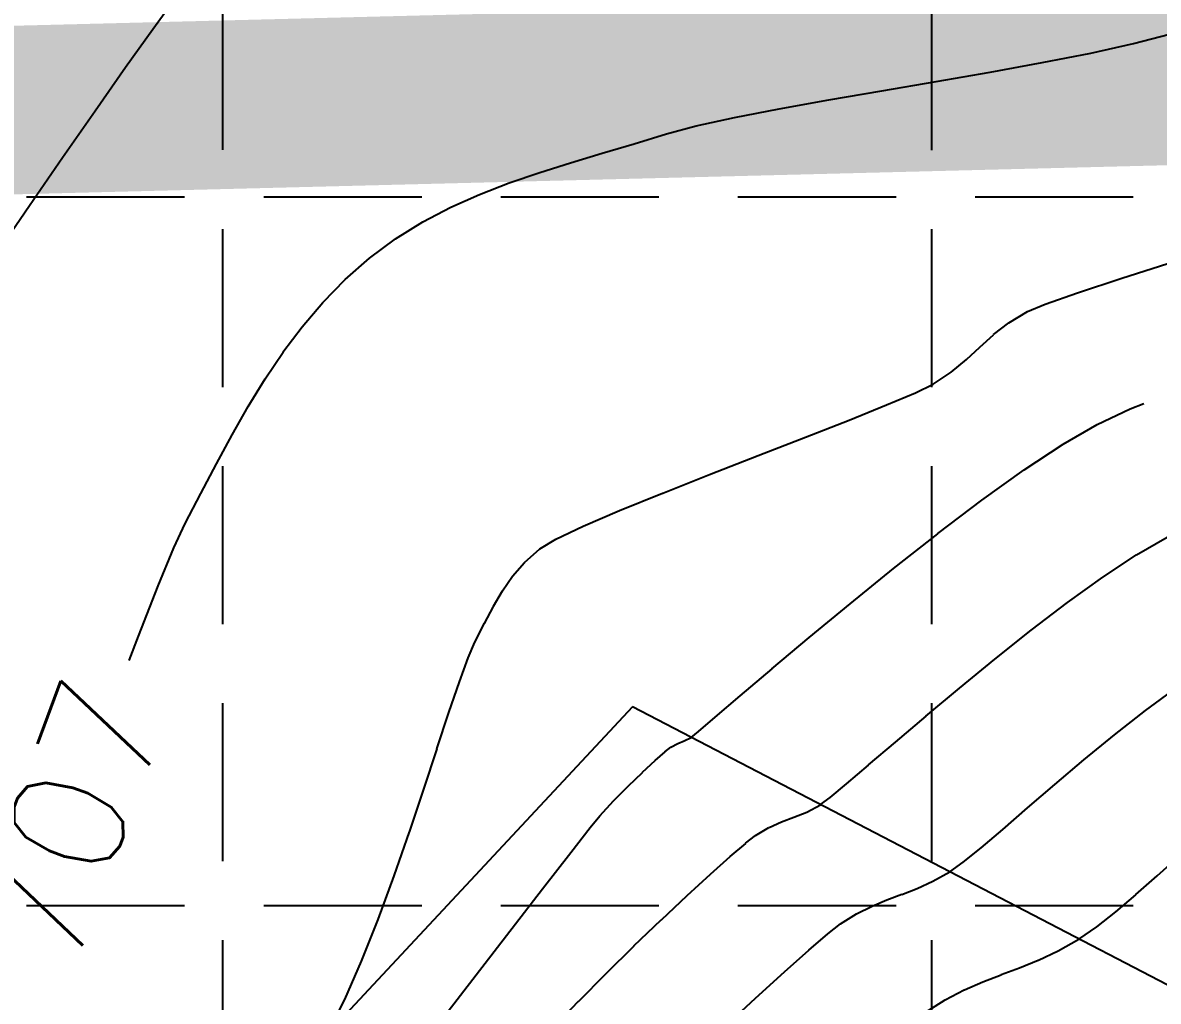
# Model space of a CAD drawing. Extents: x 5513 to 6525, y 3862 to 5479.
# Drawn here: x 5936.25 to 5976.65, y 4440.15 to 4474.98 of the extents above; entities that cross this region are included whole.
import ezdxf

# ---------------------------------------------------------------- set-up
doc = ezdxf.new("R2010")
doc.units = 0
doc.header["$LTSCALE"] = 50
doc.header["$MEASUREMENT"] = 0
doc.linetypes.add('DASH', pattern=[0.375, 0.25, -0.125])
doc.linetypes.add('HIDDEN', pattern=[0.375, 0.25, -0.125])
for name, color, linetype in [('CONT-MJR', 6, 'Continuous'), ('CONT-MNR', 14, 'Continuous'), ('GRID', 254, 'HIDDEN'), ('LIMITS OF DISTURBANCE', 1, 'DASH'), ('SRF-FLT', 7, 'Continuous'), ('v-topo-break', 150, 'Continuous')]:
    doc.layers.add(name, color=color, linetype=linetype)
doc.styles.add('L80', font='simplex', dxfattribs={"height": 4})

msp = doc.modelspace()

# ---------------------------------------------------------------- linework, layer by layer
at = {"layer": 'CONT-MJR', "color": 42, "extrusion": (-0.425536, 0.904942, 0), "elevation": 1494.3}
msp.add_lwpolyline([(-7304.74, 705), (-7306.036, 705)], dxfattribs=at)
at = {"layer": 'CONT-MJR', "color": 42, "elevation": 705}
for points in [[(5975.658, 4461.234), (5976.14, 4461.428)], [(5973.266, 4459.977), (5974.485, 4460.682)], [(5965.685, 4454.3), (5967.229, 4455.551)], [(5964.228, 4453.094), (5965.685, 4454.3)], [(5962.909, 4451.985), (5964.228, 4453.094)], [(5959.788, 4449.416), (5960.038, 4449.539)], [(5957.274, 4447.281), (5957.794, 4447.809)], [(5956.782, 4446.748), (5957.274, 4447.281)], [(5954.742, 4444.153), (5955.751, 4445.449)], [(5953.459, 4442.495), (5954.742, 4444.153)]]:
    msp.add_lwpolyline(points, dxfattribs=at)
at = {"layer": 'CONT-MJR', "color": 42, "extrusion": (0.551809, -0.83397, 0), "elevation": -423.386}
msp.add_lwpolyline([(7440.921, 705), (7442.583, 705)], dxfattribs=at)
at = {"layer": 'CONT-MJR', "color": 42, "extrusion": (0.582939, -0.812516, 0), "elevation": -141.817}
msp.add_lwpolyline([(7449.759, 705), (7451.607, 705)], dxfattribs=at)
at = {"layer": 'CONT-MJR', "color": 42, "extrusion": (0.603716, -0.7972, 0), "elevation": 50.509}
msp.add_lwpolyline([(7448.971, 705), (7450.937, 705)], dxfattribs=at)
at = {"layer": 'CONT-MJR', "color": 42, "extrusion": (-0.618454, 0.785821, 0), "elevation": -189.196}
msp.add_lwpolyline([(-7444.727, 705), (-7446.739, 705)], dxfattribs=at)
at = {"layer": 'CONT-MJR', "color": 42, "extrusion": (0.648347, -0.761345, 0), "elevation": 476.539}
msp.add_lwpolyline([(7424.779, 705), (7426.262, 705)], dxfattribs=at)
at = {"layer": 'CONT-MJR', "color": 42, "extrusion": (-0.651008, 0.759071, 0), "elevation": -502.525}
msp.add_lwpolyline([(-7421.894, 705), (-7423.065, 705)], dxfattribs=at)
at = {"layer": 'CONT-MJR', "color": 42, "extrusion": (0.650342, -0.759641, 0), "elevation": 496.018}
msp.add_lwpolyline([(7421.545, 705), (7422.332, 705)], dxfattribs=at)
at = {"layer": 'CONT-MJR', "color": 42, "extrusion": (0.634189, -0.773178, 0), "elevation": 339.503}
msp.add_lwpolyline([(7430.02, 705), (7430.35, 705)], dxfattribs=at)
at = {"layer": 'CONT-MJR', "color": 42, "extrusion": (0.625142, -0.780511, 0), "elevation": 252.77}
msp.add_lwpolyline([(7432.416, 705), (7432.69, 705)], dxfattribs=at)
at = {"layer": 'CONT-MJR', "color": 42, "extrusion": (-0.479281, 0.877661, 0), "elevation": 1048.699}
msp.add_lwpolyline([(-7362.676, 705), (-7362.952, 705)], dxfattribs=at)
at = {"layer": 'CONT-MJR', "color": 42, "extrusion": (-0.360733, 0.932669, 0), "elevation": 1999.938}
msp.add_lwpolyline([(-7163.315, 705), (-7163.562, 705)], dxfattribs=at)
at = {"layer": 'CONT-MJR', "color": 42, "extrusion": (0.67892, -0.734212, 0), "elevation": 779.215}
msp.add_lwpolyline([(7394.695, 705), (7395.308, 705)], dxfattribs=at)
at = {"layer": 'CONT-MJR', "color": 42, "extrusion": (-0.660564, 0.750769, 0), "elevation": -596.181}
msp.add_lwpolyline([(-7412.309, 705), (-7412.778, 705)], dxfattribs=at)
at = {"layer": 'CONT-MJR', "color": 42, "extrusion": (0.694869, -0.719137, 0), "elevation": 941.303}
msp.add_lwpolyline([(7375.111, 705), (7375.814, 705)], dxfattribs=at)
at = {"layer": 'CONT-MJR', "color": 42, "extrusion": (0.776392, -0.63025, 0), "elevation": 1822.236}
msp.add_lwpolyline([(7206.146, 705), (7206.683, 705)], dxfattribs=at)
at = {"layer": 'CONT-MJR', "color": 42, "extrusion": (0.786202, -0.617969, 0), "elevation": 1935.274}
msp.add_lwpolyline([(7175.493, 705), (7176.615, 705)], dxfattribs=at)
at = {"layer": 'CONT-MJR', "color": 42, "extrusion": (0.792016, -0.6105, 0), "elevation": 2003.096}
msp.add_lwpolyline([(7150.63, 705), (7153.114, 705)], dxfattribs=at)
at = {"layer": 'CONT-MJR', "color": 42, "extrusion": (0.792929, -0.609314, 0), "elevation": 2013.795}
msp.add_lwpolyline([(7144.817, 705), (7147.624, 705)], dxfattribs=at)
at = {"layer": 'CONT-MNR', "color": 42, "extrusion": (0.810224, -0.58612, 0), "elevation": 2190.699}
msp.add_lwpolyline([(7107.618, 708), (7108.967, 708)], dxfattribs=at)
at = {"layer": 'CONT-MNR', "color": 42, "extrusion": (0.815501, -0.578756, 0), "elevation": 2254.998}
msp.add_lwpolyline([(7085.815, 708), (7087.48, 708)], dxfattribs=at)
at = {"layer": 'CONT-MNR', "color": 42, "extrusion": (-0.256956, 0.966423, 0), "elevation": 2788.494}
msp.add_lwpolyline([(-6924.812, 707), (-6926.129, 707)], dxfattribs=at)
at = {"layer": 'CONT-MNR', "color": 42}
for points, elevation in [([(5974.249, 4473.899), (5975.777, 4474.238)], 707), ([(5964.933, 4472.233), (5966.815, 4472.557)], 707), ([(5966.815, 4472.557), (5968.749, 4472.887)], 707), ([(5961.571, 4471.607), (5963.165, 4471.916)], 707), ([(5959.154, 4471.023), (5960.214, 4471.309)], 707), ([(5936.485, 4468.469), (5937.666, 4470.18)], 708), ([(5955.744, 4469.995), (5956.865, 4470.332)], 707), ([(5952.506, 4468.867), (5953.562, 4469.276)], 707), ([(5951.479, 4468.408), (5952.506, 4468.867)], 707), ([(5950.481, 4467.887), (5951.479, 4468.408)], 707), ([(5975.36, 4465.882), (5977.256, 4466.488)], 706), ([(5973.785, 4465.364), (5975.36, 4465.882)], 706), ([(5972.631, 4464.96), (5973.785, 4465.364)], 706), ([(5971.997, 4464.701), (5972.631, 4464.96)], 706), ([(5970.308, 4463.434), (5970.792, 4463.875)], 706), ([(5944.875, 4462.299), (5945.51, 4463.247)], 707), ([(5968.639, 4462.111), (5969.29, 4462.543)], 706), ([(5944.274, 4461.317), (5944.875, 4462.299)], 707), ([(5943.699, 4460.307), (5944.274, 4461.317)], 707), ([(5943.139, 4459.273), (5943.699, 4460.307)], 707), ([(5962.414, 4459.57), (5964.098, 4460.225)], 706), ([(5942.584, 4458.22), (5943.139, 4459.273)], 707), ([(5960.691, 4458.897), (5962.414, 4459.57)], 706), ([(5959.019, 4458.235), (5960.691, 4458.897)], 706), ([(5942.026, 4457.152), (5942.584, 4458.22)], 707), ([(5941.626, 4456.288), (5942.026, 4457.152)], 707), ([(5955.212, 4456.594), (5956.189, 4457.055)], 706), ([(5954.646, 4456.256), (5955.212, 4456.594)], 706), ([(5975.878, 4456.034), (5976.973, 4456.663)], 704), ([(5973.422, 4454.343), (5974.683, 4455.248)], 704), ([(5972.129, 4453.358), (5973.422, 4454.343)], 704), ([(5951.785, 4451.521), (5952.094, 4452.373)], 706), ([(5969.578, 4451.298), (5970.836, 4452.33)], 704), ([(5974.009, 4448.745), (5975.093, 4449.635)], 703), ([(5972.971, 4447.866), (5974.009, 4448.745)], 703), ([(5965.563, 4447.888), (5966.347, 4448.556)], 704), ([(5950.007, 4446.173), (5950.519, 4447.697)], 706), ([(5972.002, 4447.029), (5972.971, 4447.866)], 703), ([(5963.249, 4446.53), (5963.688, 4446.696)], 704), ([(5963.688, 4446.696), (5964.143, 4446.884)], 704), ([(5971.122, 4446.267), (5972.002, 4447.029)], 703), ([(5962.803, 4446.331), (5963.249, 4446.53)], 704), ([(5969.716, 4445.098), (5970.353, 4445.613)], 703), ([(5960.719, 4444.675), (5961.425, 4445.303)], 704), ([(5959.89, 4443.915), (5960.719, 4444.675)], 704), ([(5968.632, 4444.422), (5969.234, 4444.756)], 703), ([(5957.998, 4442.119), (5958.971, 4443.053)], 704), ([(5965.342, 4442.9), (5965.921, 4443.261)], 703), ([(5974.468, 4442.8), (5975.143, 4443.333)], 702), ([(5964.894, 4442.551), (5965.342, 4442.9)], 703), ([(5972.386, 4441.616), (5973.087, 4441.946)], 702), ([(5947.709, 4440.212), (5948.307, 4441.578)], 706), ([(5971.061, 4441.097), (5971.715, 4441.343)], 702), ([(5947.107, 4439.016), (5947.709, 4440.212)], 706), ([(5961.173, 4439.195), (5962.323, 4440.264)], 703), ([(5955.093, 4439.17), (5956.025, 4440.148)], 704), ([(5968.355, 4439.752), (5969.071, 4440.204)], 702)]:
    msp.add_lwpolyline(points, dxfattribs=dict(at, elevation=elevation))
at = {"layer": 'CONT-MNR', "color": 42, "extrusion": (0.193393, -0.981121, 0), "elevation": -3234.058}
msp.add_lwpolyline([(6724.93, 707), (6726.685, 707)], dxfattribs=at)
at = {"layer": 'CONT-MNR', "color": 42, "extrusion": (0.818718, -0.574196, 0), "elevation": 2294.506}
msp.add_lwpolyline([(7071.229, 708), (7073.121, 708)], dxfattribs=at)
at = {"layer": 'CONT-MNR', "color": 42, "extrusion": (0.179214, -0.98381, 0), "elevation": -3330.775}
msp.add_lwpolyline([(6675.672, 707), (6677.556, 707)], dxfattribs=at)
at = {"layer": 'CONT-MNR', "color": 42, "extrusion": (0.171299, -0.985219, 0), "elevation": -3384.332}
msp.add_lwpolyline([(6646.727, 707), (6648.681, 707)], dxfattribs=at)
at = {"layer": 'CONT-MNR', "color": 42, "extrusion": (0.17642, -0.984315, 0), "elevation": -3349.751}
msp.add_lwpolyline([(6658.568, 707), (6660.365, 707)], dxfattribs=at)
at = {"layer": 'CONT-MNR', "color": 42, "extrusion": (0.821006, -0.570919, 0), "elevation": 2322.753}
msp.add_lwpolyline([(7059.972, 708), (7062.001, 708)], dxfattribs=at)
at = {"layer": 'CONT-MNR', "color": 42, "extrusion": (0.21454, -0.976715, 0), "elevation": -3088.489}
msp.add_lwpolyline([(6780.707, 707), (6782.097, 707)], dxfattribs=at)
at = {"layer": 'CONT-MNR', "color": 42, "extrusion": (0.29298, -0.956118, 0), "elevation": -2528.912}
msp.add_lwpolyline([(7006.375, 707), (7007.579, 707)], dxfattribs=at)
at = {"layer": 'CONT-MNR', "color": 42, "extrusion": (-0.28487, 0.958566, 0), "elevation": 2588.174}
msp.add_lwpolyline([(-6983.513, 707), (-6984.7, 707)], dxfattribs=at)
at = {"layer": 'CONT-MNR', "color": 42, "extrusion": (0.300771, -0.953696, 0), "elevation": -2471.701}
msp.add_lwpolyline([(7023.262, 707), (7024.417, 707)], dxfattribs=at)
at = {"layer": 'CONT-MNR', "color": 42, "extrusion": (0.325425, -0.945568, 0), "elevation": -2288.564}
msp.add_lwpolyline([(7083.911, 707), (7085.053, 707)], dxfattribs=at)
at = {"layer": 'CONT-MNR', "color": 42, "extrusion": (0.82453, -0.565818, 0), "elevation": 2366.471}
msp.add_lwpolyline([(7041.319, 708), (7043.358, 708)], dxfattribs=at)
at = {"layer": 'CONT-MNR', "color": 42, "extrusion": (0.526936, -0.849905, 0), "elevation": -661.759}
msp.add_lwpolyline([(7410.499, 707), (7411.634, 707)], dxfattribs=at)
at = {"layer": 'CONT-MNR', "color": 42, "extrusion": (0.594714, -0.803937, 0), "elevation": -53.155}
msp.add_lwpolyline([(7438.643, 707), (7439.798, 707)], dxfattribs=at)
at = {"layer": 'CONT-MNR', "color": 42, "extrusion": (0.659866, -0.751383, 0), "elevation": 569.141}
msp.add_lwpolyline([(7415.872, 707), (7417.029, 707)], dxfattribs=at)
at = {"layer": 'CONT-MNR', "color": 42, "extrusion": (0.715997, -0.698104, 0), "elevation": 1140.93}
msp.add_lwpolyline([(7348.509, 707), (7349.65, 707)], dxfattribs=at)
at = {"layer": 'CONT-MNR', "color": 42, "extrusion": (0.763005, -0.646393, 0), "elevation": 1651.375}
msp.add_lwpolyline([(7249.746, 707), (7250.88, 707)], dxfattribs=at)
at = {"layer": 'CONT-MNR', "color": 42, "extrusion": (0.51785, -0.855472, 0), "elevation": -726.828}
msp.add_lwpolyline([(7420.145, 706), (7420.918, 706)], dxfattribs=at)
at = {"layer": 'CONT-MNR', "color": 42, "extrusion": (0.801009, -0.598652, 0), "elevation": 2090.473}
msp.add_lwpolyline([(7134.394, 707), (7135.529, 707)], dxfattribs=at)
at = {"layer": 'CONT-MNR', "color": 42, "extrusion": (0.616185, -0.787602, 0), "elevation": 163.355}
msp.add_lwpolyline([(7453.177, 706), (7453.868, 706)], dxfattribs=at)
at = {"layer": 'CONT-MNR', "color": 42, "extrusion": (0.68057, -0.732683, 0), "elevation": 792.931}
msp.add_lwpolyline([(7411.366, 706), (7412.023, 706)], dxfattribs=at)
at = {"layer": 'CONT-MNR', "color": 42, "extrusion": (0.637288, -0.770626, 0), "elevation": 365.202}
msp.add_lwpolyline([(7444.013, 706), (7444.71, 706)], dxfattribs=at)
at = {"layer": 'CONT-MNR', "color": 42, "extrusion": (0.437583, -0.899178, 0), "elevation": -1400.458}
msp.add_lwpolyline([(7318.717, 706), (7319.413, 706)], dxfattribs=at)
at = {"layer": 'CONT-MNR', "color": 42, "extrusion": (0.390128, -0.920761, 0), "elevation": -1779.97}
msp.add_lwpolyline([(7234.672, 706), (7235.787, 706)], dxfattribs=at)
at = {"layer": 'CONT-MNR', "color": 42, "extrusion": (0.372769, -0.927924, 0), "elevation": -1915.509}
msp.add_lwpolyline([(7198.534, 706), (7199.973, 706)], dxfattribs=at)
at = {"layer": 'CONT-MNR', "color": 42, "extrusion": (0.365298, -0.93089, 0), "elevation": -1973.306}
msp.add_lwpolyline([(7181.235, 706), (7182.905, 706)], dxfattribs=at)
at = {"layer": 'CONT-MNR', "color": 42, "extrusion": (0.377166, -0.926146, 0), "elevation": -1881.439}
msp.add_lwpolyline([(7198.761, 706), (7200.413, 706)], dxfattribs=at)
at = {"layer": 'CONT-MNR', "color": 42, "extrusion": (-0.393616, 0.919275, 0), "elevation": 1752.81}
msp.add_lwpolyline([(-7229.743, 706), (-7231.156, 706)], dxfattribs=at)
at = {"layer": 'CONT-MNR', "color": 42, "extrusion": (0.924058, -0.382252, 0), "elevation": 3786.979}
msp.add_lwpolyline([(6387.602, 707), (6389.07, 707)], dxfattribs=at)
at = {"layer": 'CONT-MNR', "color": 42, "extrusion": (0.670493, -0.741916, 0), "elevation": 686.382}
msp.add_lwpolyline([(7405.008, 706), (7405.735, 706)], dxfattribs=at)
at = {"layer": 'CONT-MNR', "color": 42, "extrusion": (-0.549578, 0.835442, 0), "elevation": 438.548}
msp.add_lwpolyline([(-7440.01, 704), (-7441.44, 704)], dxfattribs=at)
at = {"layer": 'CONT-MNR', "color": 42, "extrusion": (0.75318, -0.657815, 0), "elevation": 1553.443}
msp.add_lwpolyline([(7272.039, 706), (7272.695, 706)], dxfattribs=at)
at = {"layer": 'CONT-MNR', "color": 42, "extrusion": (0.821306, -0.570487, 0), "elevation": 2348.114}
msp.add_lwpolyline([(7055.014, 706), (7055.642, 706)], dxfattribs=at)
at = {"layer": 'CONT-MNR', "color": 42, "extrusion": (0.93084, -0.365426, 0), "elevation": 3902.236}
msp.add_lwpolyline([(6315.93, 707), (6317.85, 707)], dxfattribs=at)
at = {"layer": 'CONT-MNR', "color": 42, "extrusion": (0.865639, -0.500669, 0), "elevation": 2923.061}
msp.add_lwpolyline([(6836.215, 706), (6836.854, 706)], dxfattribs=at)
at = {"layer": 'CONT-MNR', "color": 42, "extrusion": (0.886524, -0.462682, 0), "elevation": 3216.596}
msp.add_lwpolyline([(6702.423, 706), (6703.106, 706)], dxfattribs=at)
at = {"layer": 'CONT-MNR', "color": 42, "extrusion": (0.889004, -0.4579, 0), "elevation": 3252.649}
msp.add_lwpolyline([(6684.245, 706), (6685.001, 706)], dxfattribs=at)
at = {"layer": 'CONT-MNR', "color": 42, "extrusion": (0.934436, -0.356131, 0), "elevation": 3964.985}
msp.add_lwpolyline([(6275.801, 707), (6276.728, 707)], dxfattribs=at)
at = {"layer": 'CONT-MNR', "color": 42, "extrusion": (0.62238, -0.782715, 0), "elevation": 231.223}
msp.add_lwpolyline([(7444.506, 704), (7446.157, 704)], dxfattribs=at)
at = {"layer": 'CONT-MNR', "color": 42, "extrusion": (0.917444, -0.397865, 0), "elevation": 3689.269}
msp.add_lwpolyline([(6452.933, 706), (6453.537, 706)], dxfattribs=at)
at = {"layer": 'CONT-MNR', "color": 42, "extrusion": (0.947513, -0.319716, 0), "elevation": 4216.174}
msp.add_lwpolyline([(6119.598, 706), (6120.757, 706)], dxfattribs=at)
at = {"layer": 'CONT-MNR', "color": 42, "extrusion": (-0.642783, 0.766049, 0), "elevation": -427.23}
msp.add_lwpolyline([(-7432.651, 704), (-7434.204, 704)], dxfattribs=at)
at = {"layer": 'CONT-MNR', "color": 42, "extrusion": (-0.589868, 0.8075, 0), "elevation": 68.613}
msp.add_lwpolyline([(-7450.989, 703), (-7452.366, 703)], dxfattribs=at)
at = {"layer": 'CONT-MNR', "color": 42, "extrusion": (0.949991, -0.312278, 0), "elevation": 4264.017}
msp.add_lwpolyline([(6084.999, 706), (6086.359, 706)], dxfattribs=at)
at = {"layer": 'CONT-MNR', "color": 42, "extrusion": (-0.616096, 0.787671, 0), "elevation": -176.384}
msp.add_lwpolyline([(-7447.81, 703), (-7449.217, 703)], dxfattribs=at)
at = {"layer": 'CONT-MNR', "color": 42, "extrusion": (0.648298, -0.761387, 0), "elevation": 480.895}
msp.add_lwpolyline([(7427.942, 704), (7429.372, 704)], dxfattribs=at)
at = {"layer": 'CONT-MNR', "color": 42, "extrusion": (0.949938, -0.312438, 0), "elevation": 4262.995}
msp.add_lwpolyline([(6084.206, 706), (6085.715, 706)], dxfattribs=at)
at = {"layer": 'CONT-MNR', "color": 42, "extrusion": (0.650698, -0.759337, 0), "elevation": 504.334}
msp.add_lwpolyline([(7425.133, 704), (7426.388, 704)], dxfattribs=at)
at = {"layer": 'CONT-MNR', "color": 42, "extrusion": (-0.638275, 0.769809, 0), "elevation": -383.646}
msp.add_lwpolyline([(-7430.561, 704), (-7431.317, 704)], dxfattribs=at)
at = {"layer": 'CONT-MNR', "color": 42, "extrusion": (0.471614, -0.881805, 0), "elevation": -1108.509}
msp.add_lwpolyline([(7356.425, 704), (7356.984, 704)], dxfattribs=at)
at = {"layer": 'CONT-MNR', "color": 42, "extrusion": (0.598042, -0.801465, 0), "elevation": 2.87}
msp.add_lwpolyline([(7440.027, 704), (7440.458, 704)], dxfattribs=at)
at = {"layer": 'CONT-MNR', "color": 42, "extrusion": (0.51341, -0.858143, 0), "elevation": -754.228}
msp.add_lwpolyline([(7399.178, 704), (7399.732, 704)], dxfattribs=at)
at = {"layer": 'CONT-MNR', "color": 42, "extrusion": (0.944416, -0.328752, 0), "elevation": 4157.592}
msp.add_lwpolyline([(6153.463, 706), (6155.117, 706)], dxfattribs=at)
at = {"layer": 'CONT-MNR', "color": 42, "extrusion": (0.614447, -0.788958, 0), "elevation": 155.789}
msp.add_lwpolyline([(7435.436, 704), (7435.888, 704)], dxfattribs=at)
at = {"layer": 'CONT-MNR', "color": 42, "extrusion": (0.64803, -0.761615, 0), "elevation": 483.126}
msp.add_lwpolyline([(7427.999, 703), (7429.009, 703)], dxfattribs=at)
at = {"layer": 'CONT-MNR', "color": 42, "extrusion": (0.648824, -0.760939, 0), "elevation": 485.312}
msp.add_lwpolyline([(7420.497, 704), (7421.217, 704)], dxfattribs=at)
at = {"layer": 'CONT-MNR', "color": 42, "extrusion": (-0.578129, 0.815945, 0), "elevation": 175.689}
msp.add_lwpolyline([(-7440.211, 703), (-7440.803, 703)], dxfattribs=at)
at = {"layer": 'CONT-MNR', "color": 42, "extrusion": (0.663511, -0.748166, 0), "elevation": 640.24}
msp.add_lwpolyline([(7420.548, 702), (7421.607, 702)], dxfattribs=at)
at = {"layer": 'CONT-MNR', "color": 42, "extrusion": (0.938629, -0.344928, 0), "elevation": 4051.266}
msp.add_lwpolyline([(6222.329, 706), (6223.98, 706)], dxfattribs=at)
at = {"layer": 'CONT-MNR', "color": 42, "extrusion": (0.414061, -0.910249, 0), "elevation": -1574.152}
msp.add_lwpolyline([(7272.585, 703), (7273.204, 703)], dxfattribs=at)
at = {"layer": 'CONT-MNR', "color": 42, "extrusion": (0.66305, -0.748576, 0), "elevation": 635.661}
msp.add_lwpolyline([(7419.935, 702), (7420.942, 702)], dxfattribs=at)
at = {"layer": 'CONT-MNR', "color": 42, "extrusion": (0.684276, -0.729223, 0), "elevation": 837.608}
msp.add_lwpolyline([(7385.694, 704), (7386.953, 704)], dxfattribs=at)
at = {"layer": 'CONT-MNR', "color": 42, "extrusion": (0.352827, -0.935689, 0), "elevation": -2052.655}
msp.add_lwpolyline([(7151.13, 703), (7151.695, 703)], dxfattribs=at)
at = {"layer": 'CONT-MNR', "color": 42, "extrusion": (-0.364929, 0.931035, 0), "elevation": 1959.752}
msp.add_lwpolyline([(-7177.709, 703), (-7178.288, 703)], dxfattribs=at)
at = {"layer": 'CONT-MNR', "color": 42, "extrusion": (0.649941, -0.759985, 0), "elevation": 506.626}
msp.add_lwpolyline([(7428.921, 702), (7429.861, 702)], dxfattribs=at)
at = {"layer": 'CONT-MNR', "color": 42, "extrusion": (-0.447181, 0.894444, 0), "elevation": 1306.402}
msp.add_lwpolyline([(-7323.12, 703), (-7323.733, 703)], dxfattribs=at)
at = {"layer": 'CONT-MNR', "color": 42, "extrusion": (0.382752, -0.923851, 0), "elevation": -1821.489}
msp.add_lwpolyline([(7212.901, 703), (7213.476, 703)], dxfattribs=at)
at = {"layer": 'CONT-MNR', "color": 42, "extrusion": (0.929793, -0.368083, 0), "elevation": 3895.821}
msp.add_lwpolyline([(6319.221, 706), (6320.816, 706)], dxfattribs=at)
at = {"layer": 'CONT-MNR', "color": 42, "extrusion": (-0.564572, 0.825384, 0), "elevation": 293.999}
msp.add_lwpolyline([(-7438.739, 702), (-7439.509, 702)], dxfattribs=at)
at = {"layer": 'CONT-MNR', "color": 42, "extrusion": (-0.649319, 0.760516, 0), "elevation": -494.49}
msp.add_lwpolyline([(-7420.143, 703), (-7421.031, 703)], dxfattribs=at)
at = {"layer": 'CONT-MNR', "color": 42, "extrusion": (0.490279, -0.871565, 0), "elevation": -942.965}
msp.add_lwpolyline([(7383.73, 702), (7384.585, 702)], dxfattribs=at)
at = {"layer": 'CONT-MNR', "color": 42, "extrusion": (-0.701571, 0.7126, 0), "elevation": -1014.507}
msp.add_lwpolyline([(-7360.734, 704), (-7362.129, 704)], dxfattribs=at)
at = {"layer": 'CONT-MNR', "color": 42, "extrusion": (-0.664852, 0.746975, 0), "elevation": -647.282}
msp.add_lwpolyline([(-7407.215, 703), (-7408.378, 703)], dxfattribs=at)
at = {"layer": 'CONT-MNR', "color": 42, "extrusion": (-0.376463, 0.926432, 0), "elevation": 1866.473}
msp.add_lwpolyline([(-7204.386, 702), (-7205.111, 702)], dxfattribs=at)
at = {"layer": 'CONT-MNR', "color": 42, "extrusion": (0.71167, -0.702514, 0), "elevation": 1119.46}
msp.add_lwpolyline([(7344.11, 704), (7345.505, 704)], dxfattribs=at)
at = {"layer": 'CONT-MNR', "color": 42, "extrusion": (-0.674203, 0.738546, 0), "elevation": -740.48}
msp.add_lwpolyline([(-7397.09, 703), (-7398.48, 703)], dxfattribs=at)
at = {"layer": 'CONT-MNR', "color": 42, "extrusion": (0.36049, -0.932763, 0), "elevation": -1989.981}
msp.add_lwpolyline([(7169.86, 702), (7170.557, 702)], dxfattribs=at)
at = {"layer": 'CONT-MNR', "color": 42, "extrusion": (0.399471, -0.916746, 0), "elevation": -1686.12}
msp.add_lwpolyline([(7246.62, 702), (7247.338, 702)], dxfattribs=at)
at = {"layer": 'CONT-MNR', "color": 42, "extrusion": (0.461486, -0.887148, 0), "elevation": -1184.477}
msp.add_lwpolyline([(7344.538, 702), (7345.305, 702)], dxfattribs=at)
at = {"layer": 'GRID', "color": 253, "linetype": 'HIDDEN', "ltscale": 0.45}
for p, q in [((5943.372, 3989.511), (5943.372, 5452.432)), ((5968.594, 3989.507), (5968.594, 5452.432)), ((5539.823, 4468.782), (6498.252, 4468.782)), ((5539.823, 4443.56), (6498.252, 4443.56))]:
    msp.add_line(p, q, dxfattribs=at)
at = {"layer": 'LIMITS OF DISTURBANCE', "const_width": 6}
msp.add_lwpolyline([(5572.937, 5127.47), (5544.79, 5069.151), (5566.758, 5054.056), (5603.83, 5054.742), (5603.83, 5018.379), (5855.577, 5025.038), (5860.916, 4528.11), (5834.734, 4513.838), (5868.466, 4470.163), (6224.008, 4479.154), (6251.126, 4517.261), (6223.92, 4532.507), (6207.072, 5065.3), (6308.128, 5070.35), (6318.955, 5080.449), (6280.738, 5136.707)], close=True, dxfattribs=at)
at = {"layer": 'SRF-FLT', "color": 7}
msp.add_polyline3d([(5957.94, 4450.63, 705.456), (5922.513, 4412.647, 707.235), (5897.781, 4374.02, 707.212), (5898.366, 4317.022, 705.555), (5909.985, 4300.813, 704.735), (5944.35, 4298.817, 703.436), (5985.055, 4352.052, 703.135), (6015.699, 4395.529, 703.426), (6018.559, 4429.225, 703.734), (6001.306, 4429.378, 698.095), (5991.521, 4433.165, 698.153), (5957.94, 4450.63, 705.456)], dxfattribs=at)
at = {"layer": 'v-topo-break', "color": 7}
msp.add_polyline3d([(5957.94, 4450.63, 705.456), (5922.513, 4412.647, 707.235), (5897.781, 4374.02, 707.212), (5898.366, 4317.022, 705.555), (5909.985, 4300.813, 704.735), (5944.35, 4298.817, 703.436), (5985.055, 4352.052, 703.135), (6015.699, 4395.529, 703.426), (6018.559, 4429.225, 703.734), (6001.306, 4429.378, 698.095), (5991.521, 4433.165, 698.153), (5957.94, 4450.63, 705.456)], dxfattribs=at)

# ---------------------------------------------------------------- texts
at = {"layer": 'CONT-MNR', "color": 42, "insert": (5934.223, 4442.394, 707), "char_height": 4, "width": 15.04762, "attachment_point": 1, "rotation": 69.7196, "style": 'L80'}
msp.add_mtext('\\Fsimplex.shx;\\W1.0000000000;\\T1.0000000000;\\o\\l707', dxfattribs=at)

doc.saveas('drawing.dxf')
